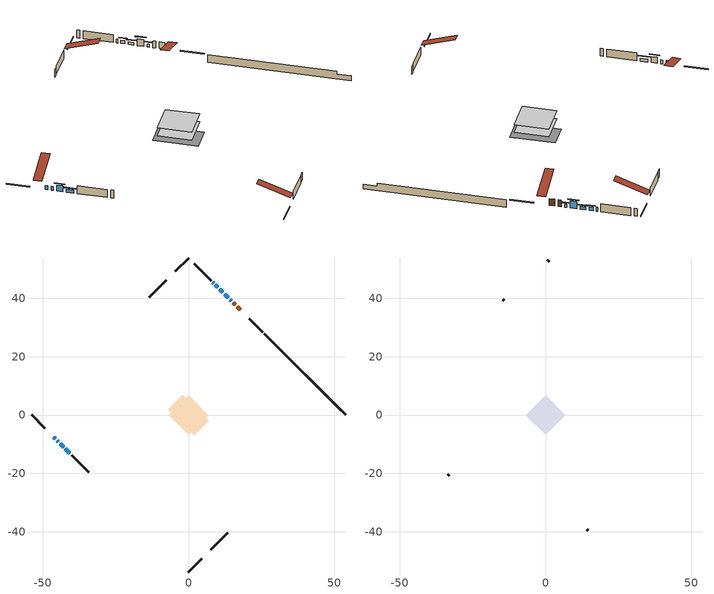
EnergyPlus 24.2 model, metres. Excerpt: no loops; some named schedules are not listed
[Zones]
conditioned space
 floor outside (Floor1 construction): -0.68,0 0,0.68 0.68,0 0,-0.68 z1.22
 floor adiabatic (AdiabaticFloorConstruction): -6.69,0 0,6.69 6.69,0 0,-6.69 z1.22
 floor foundation (Slab1 construction): -6.95,1.89 -1.89,6.95 6.95,-1.89 1.89,-6.95 z-1.17
 wall outside (RimJoist1 construction): 0,-53.84 4.59,-49.26 / -53.84,0 -49.26,-4.59 / 0,53.84 -4.59,49.26 / 25.38,28.46 20.8,33.05 z1.22:1.52
 wall outside (AdiabaticWallConstruction 1): 17.77,36.08 16.67,37.17 / 16.02,37.83 15.39,38.46 z1.22:3.25
 wall outside (AdiabaticWallConstruction): 14.73,39.11 14.35,39.49 z1.22:2.11; -46.23,-7.62 -45.72,-8.12 / -45.07,-8.78 -44.68,-9.16 / 8.6,45.24 8.39,45.46 z1.22:2.44; 13.7,40.15 12.4,41.44 z1.22:3.35; 11.75,42.1 10.67,43.18 z1.22:2.03; 10.01,43.83 9.26,44.59 z1.22:2.29; -44.03,-9.82 -42.86,-10.99 z1.22:3.05; -42.2,-11.64 -40.69,-13.15 z1.22:2.14
 wall outside (Wall1 construction): 7.62,-46.23 13.41,-40.43 / -40.04,-13.81 -34.24,-19.6 / -7.62,46.23 -13.41,40.43 / 7.73,46.11 1.93,51.91 z1.22:3.66
 wall foundation (FoundationWall1 construction): 26.04,27.8,-1.17 26.04,27.8,1.22 51.06,2.78,1.22 51.06,2.78,0.28 53.84,0,0.28 53.84,0,-1.17
 window (WindowConstruction 5): 14.73,39.11 14.35,39.49 z1.22:2.11
 window (WindowConstruction 7): -46.23,-7.62 -45.72,-8.12 z1.22:2.44
 window (WindowConstruction 8): -45.07,-8.78 -44.68,-9.16 z1.22:2.44
 window (WindowConstruction): 13.7,40.15 12.4,41.44 z1.22:3.35
 window (WindowConstruction 1): 11.75,42.1 10.67,43.17 z1.22:2.03
 window (WindowConstruction 2): 10.01,43.83 9.26,44.59 z1.22:2.29
 window (WindowConstruction 3): -44.03,-9.82 -42.86,-10.99 z1.22:3.05
 window (WindowConstruction 4): -42.2,-11.64 -40.69,-13.15 z1.22:2.13
 window (WindowConstruction 6): 8.6,45.24 8.39,45.46 z1.22:2.44
 door (Door): 17.76,36.08 16.67,37.17 z1.22:3.25
 door (Door 1): 16.02,37.83 15.39,38.46 z1.22:3.25
 ceiling adiabatic (AdiabaticFloorConstruction): 0,-6.69 6.69,0 0,6.69 -6.69,0 z1.22
attic - vented
 floor to conditioned space (Floor2 construction Reversed): -6.69,0 0,6.69 6.69,0 0,-6.69 z3.66
 wall outside (Wall2 construction): 14.07,-39.77 14.69,-39.15 / -33.58,-20.26 -32.96,-20.88 / -14.07,39.77 -14.69,39.15 / 1.28,52.57 0.66,53.19 z1.22:3.66
 roof outside (Roof1 construction): 6.96,-46.88,3.66 0.44,-40.36,6.73 -1.27,-42.08,6.73 5.24,-48.6,3.66; -46.88,-6.96,3.66 -40.36,-0.44,6.73 -42.08,1.27,6.73 -48.6,-5.24,3.66; -6.96,46.88,3.66 -0.44,40.36,6.73 1.27,42.08,6.73 -5.24,48.6,3.66; 18.42,35.42,3.66 11.9,28.9,6.73 13.62,27.19,6.73 20.14,33.7,3.66
shading: 13.92,39.92 15.16,38.68 15.37,38.89 14.13,40.13 z2.72; 11.97,41.87 14.13,39.72 14.34,39.93 12.18,42.08 z3.96; 10.24,43.61 12.18,41.67 12.39,41.88 10.45,43.82 z2.64; 8.83,45.02 10.44,43.4 10.65,43.61 9.04,45.23 z2.9; -42.43,-11.42 -44.46,-9.39 -44.67,-9.6 -42.64,-11.63 z3.66; -40.26,-13.58 -42.63,-11.21 -42.84,-11.42 -40.47,-13.79 z2.74
[Building]
Building 1: Terrain=Suburbs
[Site:Location]
Quebec Intl AP_QC: Latitude {deg}=46.8; Longitude {deg}=-71.38; Time Zone {hr}=-5; Elevation {m}=74; Keep Site Location Information=Yes
[Site:GroundTemperature:Shallow]
0.0108218, -2.24938, -2.43038, -1.3578, 2.94801, 7.23376, 10.9493, 13.303, 13.5029, 11.5886, 7.96783, 3.81355
[Site:WaterMainsTemperature]
Calculation Method=Schedule; Temperature Schedule=mains temperature schedule
[Material] Roughness=Rough; Thermal Absorptance=0.9
Name | Thickness {m} | Conductivity {W/m-K} | Density {kg/m3} | Specific Heat {J/kg-K} | Solar Absorptance | Visible Absorptance
asphalt or fiberglass shingles | 0.00635 | 0.162714 | 1121.4 | 1465.45 | 0.4 | 0.4
ceiling loosefill ins | 0.0846667 | 0.0480833 | 16.02 | 1046.75 | 0.7 | 0.7
ceiling stud and cavity | 0.1397 | 0.0845812 | 65.682 | 1177.47 | 0.7 | 0.7
concrete 4.0 in. | 0.1016 | 1.803125 | 2242.8 | 837.4 | 0.7 | 0.7
concrete 8.0 in. | 0.2032 | 1.803125 | 2242.8 | 837.4 | 0.7 | 0.7
door material | 0.04445 | 0.053851 | 512.64 | 1214.23 | 0.7 | 0.7
door material 1 | 0.04445 | 0.188738 | 512.64 | 1214.23 | 0.7 | 0.7
floor covering | 0.0127 | 0.0433444 | 54.468 | 1339.84 | 0.6 | 0.6
floor rigid ins | 0.051816 | 0.029427 | 32.04 | 1214.23 | 0.7 | 0.7
floor rigid ins 1; wall rigid ins | 0.512978 | 0.029427 | 32.04 | 1214.23 | 0.7 | 0.7
floor stud and cavity | 0.1397 | 0.517879 | 92.3553 | 1139.71 | 0.7 | 0.7
floor stud and cavity 1 | 0.1397 | 1.75129 | 37.0049 | 1207.88 | 0.7 | 0.7
furniture material conditioned space 1 | 0.1524 | 0.115458 | 640.8 | 1214.23 | 0.6 | 0.6
gypsum board | 0.0127 | 0.160291 | 801 | 837.4 | 0.6 | 0.6
gypsum board 1 | 0.0127 | 0.160291 | 801 | 837.4 | 0.7 | 0.7
osb sheathing 0.5 in. | 0.0127 | 0.115458 | 512.64 | 1214.23 | 0.7 | 0.7
osb sheathing 0.75 in. | 0.01905 | 0.115458 | 512.64 | 1214.23 | 0.7 | 0.7
osb sheathing 2.0 in. | 0.0508 | 0.115458 | 512.64 | 1214.23 | 0.7 | 0.7
rim joist stud and cavity | 0.0508 | 0.0448274 | 125.044 | 1163.47 | 0.6 | 0.6
wall stud and cavity | 0.1397 | 0.0834262 | 139.0536 | 1170.24 | 0.7 | 0.7
wall stud and cavity 1 | 0.0889 | 6.1454 | 50.32683 | 1063.81 | 0.6 | 0.6
wall stud and cavity 2 | 0.0889 | 0.380278 | 52.3479 | 1209.89 | 0.7 | 0.7
wall stud and cavity 3 | 0.0889 | 0.391764 | 83.0341 | 1211.67 | 0.7 | 0.7
wood siding | 0.0254 | 0.102417 | 544.68 | 1172.36 | 0.4 | 0.4
wood siding 1 | 0.00254 | 0.102417 | 544.68 | 1172.36 | 0.4 | 0.4
wood siding 2; wood siding 3; wood siding 4 | 0.0254 | 0.102417 | 544.68 | 1172.36 | 0.7 | 0.7
[WindowMaterial:SimpleGlazingSystem]
Name | U-Factor {W/m2-K} | Solar Heat Gain Coefficient
WindowMaterial | 2.1883 | 0.6
WindowMaterial 1 | 2.566456 | 0.44
WindowMaterial 2 | 2.424506 | 0.5
WindowMaterial 3 | 2.79301 | 0.65
WindowMaterial 4 | 2.44835 | 0.49
WindowMaterial 5 | 6.78351 | 0.73
WindowMaterial 6 | 4.349348 | 0.45
WindowMaterial 7 | 4.42657 | 0.47
WindowMaterial 8 | 4.28064 | 0.43
[Construction]
AdiabaticFloorConstruction: floor stud and cavity 1, floor rigid ins 1, osb sheathing 0.75 in., floor covering
AdiabaticWallConstruction: wood siding 3, wall rigid ins, wall stud and cavity 2, gypsum board
AdiabaticWallConstruction 1: wood siding 4, wall rigid ins, wall stud and cavity 2, gypsum board
Door: door material
Door 1: door material 1
Floor1 construction: floor stud and cavity, floor rigid ins, osb sheathing 0.75 in., floor covering
Floor2 construction Reversed: gypsum board, ceiling stud and cavity, ceiling loosefill ins
FoundationWall1 construction: concrete 8.0 in., gypsum board 1
furniture construction conditioned space 1: furniture material conditioned space 1
PartitionWallConstruction: gypsum board, wall stud and cavity 3, gypsum board
RimJoist1 construction: wood siding 2, osb sheathing 2.0 in., rim joist stud and cavity
Roof1 construction: asphalt or fiberglass shingles
Slab1 construction: concrete 4.0 in.
Wall1 construction: wood siding, osb sheathing 0.5 in., wall stud and cavity, gypsum board
Wall2 construction: wood siding 1, wall stud and cavity 1
WindowConstruction: WindowMaterial
WindowConstruction 1: WindowMaterial 1
WindowConstruction 2: WindowMaterial 2
WindowConstruction 3: WindowMaterial 3
WindowConstruction 4: WindowMaterial 4
WindowConstruction 5: WindowMaterial 5
WindowConstruction 6: WindowMaterial 6
WindowConstruction 7: WindowMaterial 7
WindowConstruction 8: WindowMaterial 8
[Zone] Multiplier=1; Part of Total Floor Area=Yes
Name | Volume {m3}
attic - vented | 44.6704
conditioned space | 450
[Space]
Name | Zone | Volume {m3}
attic - vented 1 | attic - vented | 44.6704
conditioned space 1 | conditioned space | 450
[ZoneInfiltration:EffectiveLeakageArea]
infil attic - vented 1: Zone or Space=attic - vented 1; Schedule=Always On Discrete; Effective Air Leakage Area {cm2}=3306.83; Stack Coefficient=0.00038322; Wind Coefficient=1.32265e-05
[ZoneMixing]
whole house fan mix: Zone or Space=attic - vented; Schedule=Always On Continuous; Design Flow Rate Calculation Method=Flow/Zone; Design Flow Rate {m3/s}=0; Source Zone or Space=conditioned space
[SurfaceProperty:ExposedFoundationPerimeter]
Slab1: Exposed Perimeter Calculation Method=TotalExposedPerimeter; Total Exposed Perimeter {m}=39.32
[InternalMass] Zone or ZoneList=conditioned space; Space or SpaceList=conditioned space 1
Name | Construction | Surface Area {m2}
furniture mass conditioned space 1 | furniture construction conditioned space 1 | 72.0121
partition wall mass | PartitionWallConstruction | 180.03
[Lights]
interior lighting: Zone or ZoneList or Space or SpaceList=conditioned space 1; Schedule=interior lighting schedule; Design Level Calculation Method=LightingLevel; Lighting Level {W}=343.2; Return Air Fraction=0; Fraction Radiant=0.6; Fraction Visible=0.2; Fraction Replaceable=1
[People]
occupants: Zone or ZoneList or Space or SpaceList=conditioned space 1; Number of People Schedule=occupants schedule; Number of People Calculation Method=People; Number of People=3; Fraction Radiant=0.314171; Sensible Heat Fraction=0.56303; Activity Level Schedule=occupants activity schedule; Carbon Dioxide Generation Rate {m3/s-W}=0; Enable ASHRAE 55 Comfort Warnings=No; Mean Radiant Temperature Calculation Type=EnclosureAveraged
[ElectricEquipment] Zone or ZoneList or Space or SpaceList=conditioned space 1; Design Level Calculation Method=EquipmentLevel
Name | Schedule | Design Level {W} | Fraction Latent | Fraction Radiant | Fraction Lost
clothes dryer | clothes dryer schedule | 140.772 | 0.015 | 0.081 | 0.85
clothes washer | clothes washer schedule | 32.1985 | 0.03 | 0.162 | 0.7
cooking range | cooking range schedule | 215.147 | 0.08 | 0.432 | 0.2
dishwasher | dishwasher schedule | 66.8632 | 0.3 | 0.18 | 0.4
fridge | fridge schedule | 72.9452 | 0 | 0.6 | 0
mech vent bath fan 0 | mech vent bath fan 0 schedule | 50.2 | 0 | 0 | 1
mech vent house fan | mech vent house fan schedule | 0 | 0 | 0 | 1
mech vent house fan cfis | mech vent house fan cfis schedule | 0 | 0 | 0 | 0
mech vent range fan 0 | mech vent range fan 0 schedule | 57 | 0 | 0 | 1
misc plug loads | misc plug loads schedule | 494.7 | 0.045 | 0.513 | 0.1
whole house fan | Always On Discrete | 0 | 0 | 0 | 1
[OtherEquipment] Zone or ZoneList or Space or SpaceList=conditioned space 1; Design Level Calculation Method=EquipmentLevel
Name | Fuel Type | Schedule | Design Level {W} | Fraction Latent | Fraction Radiant | Fraction Lost
clothes dryer 1 | Electricity | clothes dryer schedule | 0 | 0.015 | 0.081 | 0.85
cooking range 1 | Electricity | cooking range schedule | 0 | 0.08 | 0.432 | 0.2
general water use latent | None | general water use schedule | 62.594 | 1 | 0 | 0
general water use sensible | None | general water use schedule | -61.6891 | 0 | 0.6 | 0
mech vent house fan latent load | None | Always On Discrete | 0 | 1 | 0 | 0
mech vent house fan sensible load | None | Always On Discrete | 0 | 0 | 0 | 0
water heater energy adjustment1 | Electricity | Always On Discrete | 0.01 | 0 | 0 | 1
[ZoneInfiltration:DesignFlowRate] Zone or ZoneList or Space or SpaceList=conditioned space 1; Schedule=Always On Discrete; Design Flow Rate Calculation Method=Flow/Zone; Design Flow Rate {m3/s}=0
infil flow; natural vent flow; whole house fan flow
[ZoneControl:Thermostat]
conditioned space Thermostat: Zone or ZoneList=conditioned space; Control Type Schedule=conditioned space Thermostat Schedule; Control 1=conditioned space temperature setpoint; Temperature Difference Between Cutout And Setpoint {deltaC}=0
[ZoneHVAC:Baseboard:Convective:Electric]
electric baseboard: Availability Schedule=Always On Discrete; Heating Design Capacity {W}=16873.6; Efficiency=1
[AirLoopHVAC:UnitarySystem]
unit heater unitary system: Control Type=Load; Controlling Zone or Thermostat Location=conditioned space; Dehumidification Control Type=None; Availability Schedule=Always On Discrete; Supply Fan=unit heater supply fan; Fan Placement=BlowThrough; Supply Air Fan Operating Mode Schedule=unit heater auto fan schedule; Heating Coil=unit heater htg coil; DX Heating Coil Sizing Ratio=1; Use DOAS DX Cooling Coil=No; Minimum Supply Air Temperature {C}=2; Latent Load Control=SensibleOnlyLoadControl; Cooling Supply Air Flow Rate Method=None; Heating Supply Air Flow Rate Method=SupplyAirFlowRate; Heating Supply Air Flow Rate {m3/s}=0.00141584; No Load Supply Air Flow Rate Method=SupplyAirFlowRate; No Load Supply Air Flow Rate {m3/s}=0; No Load Supply Air Flow Rate Control Set To Low Speed=Yes; Maximum Supply Air Temperature {C}=48.8889; Maximum Outdoor Dry-Bulb Temperature for Supplemental Heater Operation {C}=21; Ancillary On-Cycle Electric Power {W}=0; Ancillary Off-Cycle Electric Power {W}=0
[Fan:SystemModel]
unit heater supply fan: Availability Schedule=Always On Discrete; Design Maximum Air Flow Rate {m3/s}=0.00141584; Speed Control Method=Discrete; Electric Power Minimum Flow Rate Fraction=0.2; Design Pressure Rise {Pa}=500; Motor Efficiency=1; Motor In Air Stream Fraction=1; Design Electric Power Consumption {W}=Autosize; Design Power Sizing Method=PowerPerFlow; Electric Power Per Unit Flow Rate {W/(m3/s)}=28251.7; Electric Power Per Unit Flow Rate Per Unit Pressure {W/((m3/s)-Pa)}=1.66667; Fan Total Efficiency=0.7; Motor Loss Radiative Fraction=0; Number of Speeds=1; Speed Flow Fraction 1=1; Speed Electric Power Fraction 1=1
[Coil:Heating:Fuel]
unit heater htg coil: Availability Schedule=Always On Discrete; Fuel Type=OtherFuel1; Burner Efficiency=0.3; Nominal Capacity {W}=0.293071; On Cycle Parasitic Electric Load {W}=0; Off Cycle Parasitic Fuel Load {W}=0
[Zone equipment]
conditioned space: electric baseboard, unit heater unitary system
[Foundation:Kiva]
Foundation Kiva 1: Initial Indoor Air Temperature {C}=18; Wall Height Above Grade {m}=1.21999; Wall Depth Below Slab {m}=0.2032
[Foundation:Kiva:Settings]
Soil Conductivity {W/m-K}=0.849921; Soil Density {kg/m3}=1842.3; Soil Specific Heat {J/kg-K}=418.7; Ground Solar Absorptivity=0.9; Ground Thermal Absorptivity=0.9; Ground Surface Roughness {m}=0.03; Far-Field Width {m}=40; Deep-Ground Boundary Condition=ZeroFlux; Deep-Ground Depth {m}=40; Minimum Cell Dimension {m}=0.2; Maximum Cell Growth Coefficient=3; Simulation Timestep=Timestep
[Exterior:Lights]
exterior lighting: Schedule=exterior lighting schedule; Design Level {W}=75.6
[EnergyManagementSystem:GlobalVariable]
infil_program_Qfan
infil_program_Qinf
natural_vent_program_Qnv
natural_vent_program_Qwhf
[EnergyManagementSystem:Sensor]
Name | Output:Variable or Output:Meter Index Key | Output:Variable or Output:Meter
airflow_gain | infil flow | Infiltration Sensible Heat Gain Energy
airflow_gain_1 | natural vent flow | Infiltration Sensible Heat Gain Energy
airflow_gain_2 | whole house fan flow | Infiltration Sensible Heat Gain Energy
airflow_loss | infil flow | Infiltration Sensible Heat Loss Energy
airflow_loss_1 | natural vent flow | Infiltration Sensible Heat Loss Energy
airflow_loss_2 | whole house fan flow | Infiltration Sensible Heat Loss Energy
clg_load_cond |  | Cooling:EnergyTransfer:Zone:CONDITIONED SPACE
clg_sp_s; clg_sp_s_1 | cooling setpoint | Schedule Value
clothes_dryer_exhaust_0_sch_s | clothes dryer exhaust 0 schedule | Schedule Value
conditioned_space_clg_unmet_s | conditioned space | Zone Cooling Setpoint Not Met Time
conditioned_space_htg_unmet_s | conditioned space | Zone Heating Setpoint Not Met Time
cool_season | cooling season schedule | Schedule Value
fridge_tin_s | conditioned space | Zone Mean Air Temperature
htg_load_cond |  | Heating:EnergyTransfer:Zone:CONDITIONED SPACE
htg_sp_s; htg_sp_s_1 | heating setpoint | Schedule Value
ig_ee_conv | clothes dryer | Electric Equipment Convective Heating Energy
ig_ee_conv_2 | cooking range | Electric Equipment Convective Heating Energy
ig_ee_conv_4 | fridge | Electric Equipment Convective Heating Energy
ig_ee_conv_5 | misc plug loads | Electric Equipment Convective Heating Energy
ig_ee_conv_6 | whole house fan | Electric Equipment Convective Heating Energy
ig_ee_rad | clothes dryer | Electric Equipment Radiant Heating Energy
ig_ee_rad_2 | cooking range | Electric Equipment Radiant Heating Energy
ig_ee_rad_4 | fridge | Electric Equipment Radiant Heating Energy
ig_ee_rad_5 | misc plug loads | Electric Equipment Radiant Heating Energy
ig_ee_rad_6 | whole house fan | Electric Equipment Radiant Heating Energy
ig_lgt_conv | interior lighting | Lights Convective Heating Energy
ig_lgt_rad | interior lighting | Lights Radiant Heating Energy
ig_lgt_vis | interior lighting | Lights Visible Radiation Heating Energy
ig_oe_conv | clothes dryer 1 | Other Equipment Convective Heating Energy
ig_oe_conv_1 | cooking range 1 | Other Equipment Convective Heating Energy
ig_oe_conv_2 | general water use latent | Other Equipment Convective Heating Energy
ig_oe_conv_3 | general water use sensible | Other Equipment Convective Heating Energy
ig_oe_conv_4 | water heater energy adjustment1 | Other Equipment Convective Heating Energy
ig_oe_rad | clothes dryer 1 | Other Equipment Radiant Heating Energy
ig_oe_rad_1 | cooking range 1 | Other Equipment Radiant Heating Energy
ig_oe_rad_2 | general water use latent | Other Equipment Radiant Heating Energy
ig_oe_rad_3 | general water use sensible | Other Equipment Radiant Heating Energy
ig_oe_rad_4 | water heater energy adjustment1 | Other Equipment Radiant Heating Energy
ig_ppl_conv | occupants | People Convective Heating Energy
ig_ppl_rad | occupants | People Radiant Heating Energy
im_conv | furniture mass conditioned space 1 | Surface Inside Face Convection Heat Gain Energy
im_conv_1 | partition wall mass | Surface Inside Face Convection Heat Gain Energy
im_ig | furniture mass conditioned space 1 | Surface Inside Face Internal Gains Radiation Heat Gain Energy
im_ig_1 | partition wall mass | Surface Inside Face Internal Gains Radiation Heat Gain Energy
im_lgt | furniture mass conditioned space 1 | Surface Inside Face Lights Radiation Heat Gain Energy
im_lgt_1 | partition wall mass | Surface Inside Face Lights Radiation Heat Gain Energy
im_sol | furniture mass conditioned space 1 | Surface Inside Face Solar Radiation Heat Gain Energy
im_sol_1 | partition wall mass | Surface Inside Face Solar Radiation Heat Gain Energy
im_surf | furniture mass conditioned space 1 | Surface Inside Face Net Surface Thermal Radiation Heat Gain Energy
im_surf_1 | partition wall mass | Surface Inside Face Net Surface Thermal Radiation Heat Gain Energy
mech_vent_bath_fan_0_sch_s | mech vent bath fan 0 schedule | Schedule Value
mech_vent_range_fan_0_sch_s | mech vent range fan 0 schedule | Schedule Value
mv_conv | mech vent bath fan 0 | Electric Equipment Convective Heating Energy
mv_conv_1 | mech vent house fan | Electric Equipment Convective Heating Energy
mv_conv_2 | mech vent house fan cfis | Electric Equipment Convective Heating Energy
mv_conv_3 | mech vent range fan 0 | Electric Equipment Convective Heating Energy
mv_conv_4 | mech vent house fan latent load | Other Equipment Convective Heating Energy
mv_conv_5 | mech vent house fan sensible load | Other Equipment Convective Heating Energy
mv_rad | mech vent bath fan 0 | Electric Equipment Radiant Heating Energy
mv_rad_1 | mech vent house fan | Electric Equipment Radiant Heating Energy
mv_rad_2 | mech vent house fan cfis | Electric Equipment Radiant Heating Energy
mv_rad_3 | mech vent range fan 0 | Electric Equipment Radiant Heating Energy
mv_rad_4 | mech vent house fan latent load | Other Equipment Radiant Heating Energy
mv_rad_5 | mech vent house fan sensible load | Other Equipment Radiant Heating Energy
natural_vent_s | natural vent schedule | Schedule Value
out_pb_s |  | Site Outdoor Air Barometric Pressure
out_wt_s |  | Site Outdoor Air Humidity Ratio
site_vw_s |  | Site Wind Speed
ss_back_out | Window1 | Surface Window Shortwave from Zone Back Out Window Heat Transfer Rate
ss_back_out_1 | Window10 | Surface Window Shortwave from Zone Back Out Window Heat Transfer Rate
ss_back_out_2 | Window12 | Surface Window Shortwave from Zone Back Out Window Heat Transfer Rate
ss_back_out_3 | Window2 | Surface Window Shortwave from Zone Back Out Window Heat Transfer Rate
ss_back_out_4 | Window3 | Surface Window Shortwave from Zone Back Out Window Heat Transfer Rate
ss_back_out_5 | Window5 | Surface Window Shortwave from Zone Back Out Window Heat Transfer Rate
ss_back_out_6 | Window6 | Surface Window Shortwave from Zone Back Out Window Heat Transfer Rate
ss_back_out_7 | Window7 | Surface Window Shortwave from Zone Back Out Window Heat Transfer Rate
ss_back_out_8 | Window9 | Surface Window Shortwave from Zone Back Out Window Heat Transfer Rate
ss_conv | Door1 | Surface Inside Face Convection Heat Gain Energy
ss_conv_1 | Door3 | Surface Inside Face Convection Heat Gain Energy
ss_conv_10 | Window9 | Surface Inside Face Convection Heat Gain Energy
ss_conv_2 | Window1 | Surface Inside Face Convection Heat Gain Energy
ss_conv_3 | Window10 | Surface Inside Face Convection Heat Gain Energy
ss_conv_4 | Window12 | Surface Inside Face Convection Heat Gain Energy
ss_conv_5 | Window2 | Surface Inside Face Convection Heat Gain Energy
ss_conv_6 | Window3 | Surface Inside Face Convection Heat Gain Energy
ss_conv_7 | Window5 | Surface Inside Face Convection Heat Gain Energy
ss_conv_8 | Window6 | Surface Inside Face Convection Heat Gain Energy
ss_conv_9 | Window7 | Surface Inside Face Convection Heat Gain Energy
ss_ig | Door1 | Surface Inside Face Internal Gains Radiation Heat Gain Energy
ss_ig_1 | Door3 | Surface Inside Face Internal Gains Radiation Heat Gain Energy
ss_ig_10 | Window9 | Surface Inside Face Internal Gains Radiation Heat Gain Energy
ss_ig_2 | Window1 | Surface Inside Face Internal Gains Radiation Heat Gain Energy
ss_ig_3 | Window10 | Surface Inside Face Internal Gains Radiation Heat Gain Energy
ss_ig_4 | Window12 | Surface Inside Face Internal Gains Radiation Heat Gain Energy
ss_ig_5 | Window2 | Surface Inside Face Internal Gains Radiation Heat Gain Energy
ss_ig_6 | Window3 | Surface Inside Face Internal Gains Radiation Heat Gain Energy
ss_ig_7 | Window5 | Surface Inside Face Internal Gains Radiation Heat Gain Energy
ss_ig_8 | Window6 | Surface Inside Face Internal Gains Radiation Heat Gain Energy
ss_ig_9 | Window7 | Surface Inside Face Internal Gains Radiation Heat Gain Energy
ss_lgt | Door1 | Surface Inside Face Lights Radiation Heat Gain Energy
ss_lgt_1 | Door3 | Surface Inside Face Lights Radiation Heat Gain Energy
ss_sol | Door1 | Surface Inside Face Solar Radiation Heat Gain Energy
ss_sol_1 | Door3 | Surface Inside Face Solar Radiation Heat Gain Energy
ss_surf | Door1 | Surface Inside Face Net Surface Thermal Radiation Heat Gain Energy
ss_surf_1 | Door3 | Surface Inside Face Net Surface Thermal Radiation Heat Gain Energy
ss_surf_10 | Window9 | Surface Inside Face Net Surface Thermal Radiation Heat Gain Energy
ss_surf_2 | Window1 | Surface Inside Face Net Surface Thermal Radiation Heat Gain Energy
ss_surf_3 | Window10 | Surface Inside Face Net Surface Thermal Radiation Heat Gain Energy
ss_surf_4 | Window12 | Surface Inside Face Net Surface Thermal Radiation Heat Gain Energy
ss_surf_5 | Window2 | Surface Inside Face Net Surface Thermal Radiation Heat Gain Energy
ss_surf_6 | Window3 | Surface Inside Face Net Surface Thermal Radiation Heat Gain Energy
ss_surf_7 | Window5 | Surface Inside Face Net Surface Thermal Radiation Heat Gain Energy
ss_surf_8 | Window6 | Surface Inside Face Net Surface Thermal Radiation Heat Gain Energy
ss_surf_9 | Window7 | Surface Inside Face Net Surface Thermal Radiation Heat Gain Energy
ss_trans_in | Window1 | Surface Window Transmitted Solar Radiation Rate
ss_trans_in_1 | Window10 | Surface Window Transmitted Solar Radiation Rate
ss_trans_in_2 | Window12 | Surface Window Transmitted Solar Radiation Rate
ss_trans_in_3 | Window2 | Surface Window Transmitted Solar Radiation Rate
ss_trans_in_4 | Window3 | Surface Window Transmitted Solar Radiation Rate
ss_trans_in_5 | Window5 | Surface Window Transmitted Solar Radiation Rate
ss_trans_in_6 | Window6 | Surface Window Transmitted Solar Radiation Rate
ss_trans_in_7 | Window7 | Surface Window Transmitted Solar Radiation Rate
ss_trans_in_8 | Window9 | Surface Window Transmitted Solar Radiation Rate
ss_trans_out | Window1 | Surface Inside Face Initial Transmitted Diffuse Transmitted Out Window Solar Radiation Rate
ss_trans_out_1 | Window10 | Surface Inside Face Initial Transmitted Diffuse Transmitted Out Window Solar Radiation Rate
ss_trans_out_2 | Window12 | Surface Inside Face Initial Transmitted Diffuse Transmitted Out Window Solar Radiation Rate
ss_trans_out_3 | Window2 | Surface Inside Face Initial Transmitted Diffuse Transmitted Out Window Solar Radiation Rate
ss_trans_out_4 | Window3 | Surface Inside Face Initial Transmitted Diffuse Transmitted Out Window Solar Radiation Rate
ss_trans_out_5 | Window5 | Surface Inside Face Initial Transmitted Diffuse Transmitted Out Window Solar Radiation Rate
ss_trans_out_6 | Window6 | Surface Inside Face Initial Transmitted Diffuse Transmitted Out Window Solar Radiation Rate
ss_trans_out_7 | Window7 | Surface Inside Face Initial Transmitted Diffuse Transmitted Out Window Solar Radiation Rate
ss_trans_out_8 | Window9 | Surface Inside Face Initial Transmitted Diffuse Transmitted Out Window Solar Radiation Rate
s_conv | Floor1 | Surface Inside Face Convection Heat Gain Energy
s_conv_1 | Floor2 | Surface Inside Face Convection Heat Gain Energy
s_conv_10 | Wall1:135 | Surface Inside Face Convection Heat Gain Energy
s_conv_11 | Wall1:225 | Surface Inside Face Convection Heat Gain Energy
s_conv_12 | Wall1:315 | Surface Inside Face Convection Heat Gain Energy
s_conv_13 | Wall1:45 | Surface Inside Face Convection Heat Gain Energy
s_conv_2 | FoundationWall1 | Surface Inside Face Convection Heat Gain Energy
s_conv_3 | inferred conditioned ceiling | Surface Inside Face Convection Heat Gain Energy
s_conv_4 | inferred conditioned floor | Surface Inside Face Convection Heat Gain Energy
